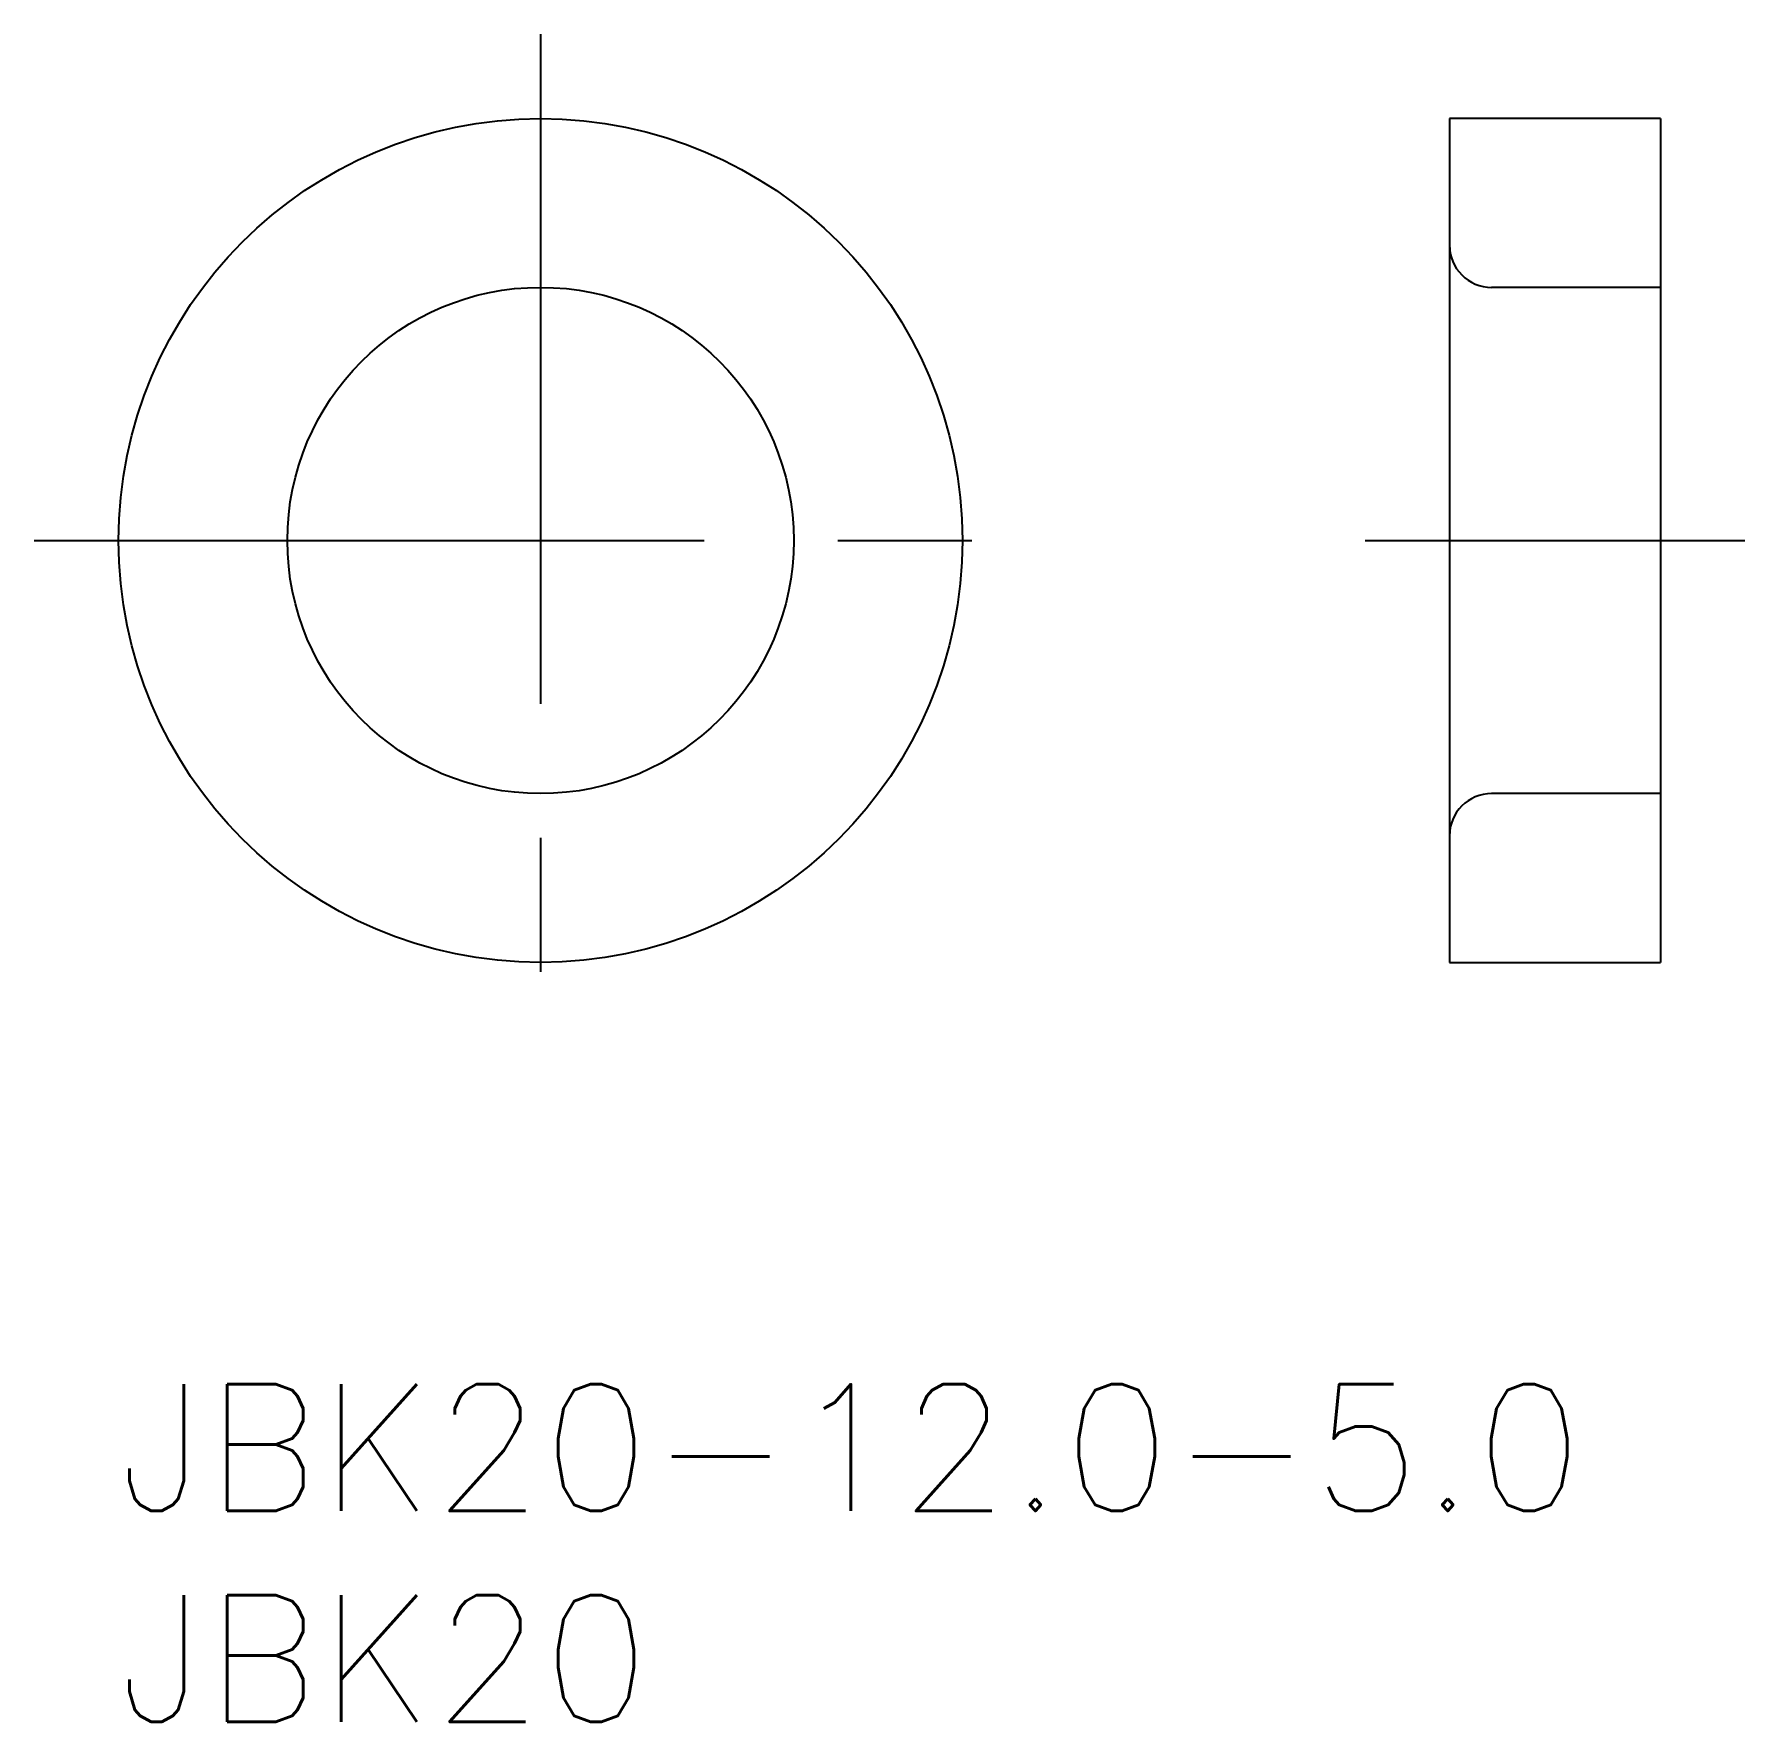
# Model space of a CAD drawing. Extents: x -2 to 38.5, y -8 to 32.
import ezdxf

# ---------------------------------------------------------------- set-up
doc = ezdxf.new("R2010")
doc.units = 0
doc.header["$LTSCALE"] = 0.5
doc.linetypes.add('CENTER', pattern=[50.8, 31.75, -6.35, 6.35, -6.35])
doc.linetypes.add('DASHED', pattern=[19.05, 12.7, -6.35])
for name, color, linetype in [('MSM_CENTER', 1, 'CENTER'), ('MSM_CONTINUOUS', 7, 'CONTINUOUS'), ('MSM_DASHED', 4, 'DASHED'), ('MSM_PART_NUMBER', 7, 'CONTINUOUS')]:
    doc.layers.add(name, color=color, linetype=linetype)
doc.styles.get("Standard").update_dxf_attribs({"font": 'txt.shx', "height": 3, "bigfont": 'bigfont.shx'})

# ---------------------------------------------------------------- blocks, each defined once
blk = doc.blocks.new('*U12')
at = {"layer": 'MSM_PART_NUMBER'}
blk.add_text('JBK20-12.0-5.0', height=3, dxfattribs=at).set_placement((0, -3))
blk = doc.blocks.new('*U13')
at = {"layer": 'MSM_PART_NUMBER'}
blk.add_text('JBK20', height=3, dxfattribs=at).set_placement((0, -8))

msp = doc.modelspace()

# ---------------------------------------------------------------- linework, layer by layer
at = {"layer": 'MSM_CENTER'}
for p, q in [((10, 32), (10, 8)), ((-2, 20), (22, 20)), ((29.542, 20), (38.542, 20))]:
    msp.add_line(p, q, dxfattribs=at)
at = {"layer": 'MSM_CONTINUOUS'}
for p, q in [((36.542, 30), (31.542, 30)), ((31.542, 30), (31.542, 10)), ((36.542, 30), (36.542, 10)), ((31.542, 10), (36.542, 10))]:
    msp.add_line(p, q, dxfattribs=at)
for radius in [10, 6]:
    msp.add_circle((10, 20), radius, dxfattribs=at)
at = {"layer": 'MSM_DASHED'}
for p, q in [((36.542, 26), (32.542, 26)), ((36.542, 14), (32.542, 14))]:
    msp.add_line(p, q, dxfattribs=at)
for centre, start, end in [((32.542, 27), 180, 270), ((32.542, 13), 90, 180)]:
    msp.add_arc(centre, 1, start, end, dxfattribs=at)

# ---------------------------------------------------------------- block references
at = {"layer": 'MSM_CONTINUOUS'}
for name in ['*U12', '*U13']:
    msp.add_blockref(name, (0, 0), dxfattribs=at)

doc.saveas('drawing.dxf')
